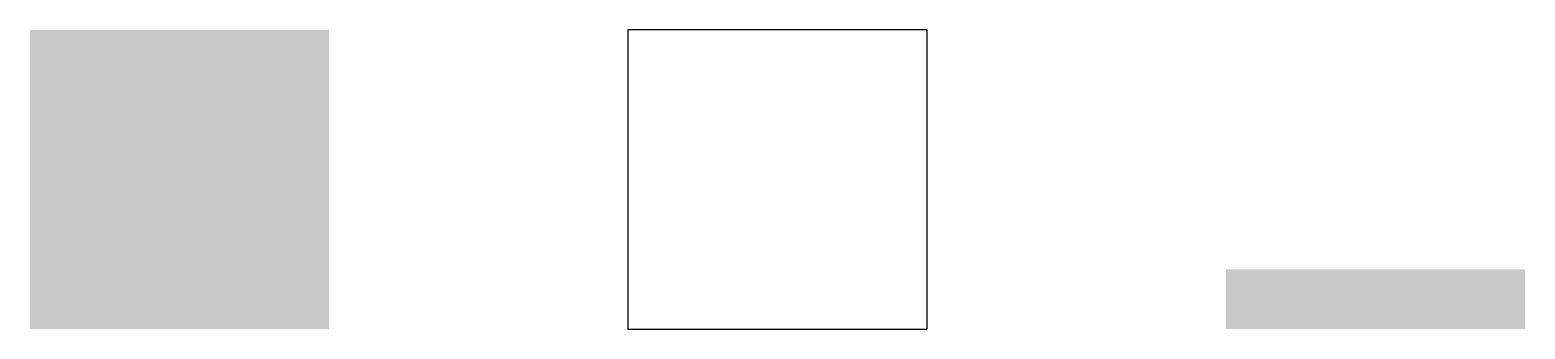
# Model space of a CAD drawing. Extents: x 0 to 50, y 0 to 10.
import ezdxf

# ---------------------------------------------------------------- set-up
doc = ezdxf.new("R2010")
doc.units = 0

msp = doc.modelspace()

# ---------------------------------------------------------------- linework, layer by layer
msp.add_solid([(0, 0), (10, 0), (0, 10), (10, 10)])
msp.add_trace([(40, 0), (50, 0), (40, 2), (50, 2)])
msp.add_3dface([(20, 0), (30, 0), (30, 10, 5), (20, 10, 5)])

doc.saveas('drawing.dxf')
